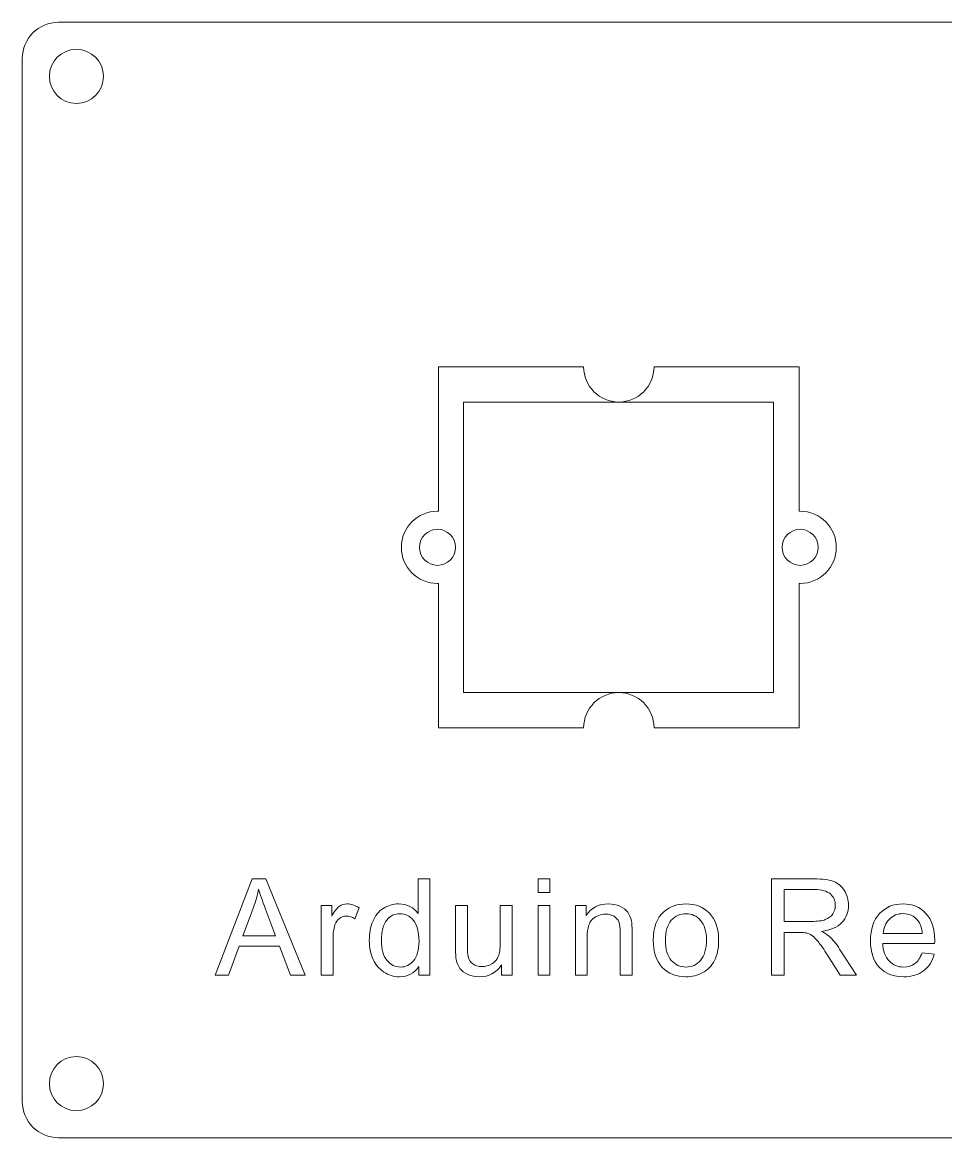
# Model space of a CAD drawing. Header units: millimetres. Extents: x -85 to 118, y -24 to 38.
# Drawn here: x 18 to 69.2, y -23.7 to 38.1 of the extents above; entities that cross this region are included whole.
import ezdxf

# ---------------------------------------------------------------- set-up
doc = ezdxf.new("R2010")
doc.units = ezdxf.units.MM
doc.header["$MEASUREMENT"] = 0
doc.layers.add('layer 1', color=7, linetype='Continuous')

msp = doc.modelspace()

# ---------------------------------------------------------------- linework, layer by layer
at = {"layer": 'layer 1', "color": 250, "lineweight": 9}
for points, knots in [([(19.9898, 38.0842), (19.9898, 38.0842), (115.9898, 38.0842), (115.9898, 38.0842), (115.9898, 38.0842), (117.0908, 38.0842), (117.9898, 37.1852), (117.9898, 36.0842), (117.9898, 36.0842), (117.9898, 36.0842), (117.9898, -21.7158), (117.9898, -21.7158), (117.9898, -21.7158), (117.9898, -22.8178), (117.0908, -23.7158), (115.9898, -23.7158), (115.9898, -23.7158), (115.9898, -23.7158), (19.9898, -23.7158), (19.9898, -23.7158), (19.9898, -23.7158), (18.8878, -23.7158), (17.9898, -22.8178), (17.9898, -21.7158), (17.9898, -21.7158), (17.9898, -21.7158), (17.9898, 36.0842), (17.9898, 36.0842), (17.9898, 36.0842), (17.9898, 37.1852), (18.8878, 38.0842), (19.9898, 38.0842)], [0, 0, 0, 0, 0.125, 0.125, 0.125, 0.125, 0.25, 0.25, 0.25, 0.25, 0.375, 0.375, 0.375, 0.375, 0.5, 0.5, 0.5, 0.5, 0.625, 0.625, 0.625, 0.625, 0.75, 0.75, 0.75, 0.75, 0.875, 0.875, 0.875, 0.875, 1, 1, 1, 1]), ([(20.9898, 36.5842), (20.1618, 36.5842), (19.4898, 35.9122), (19.4898, 35.0842), (19.4898, 35.0842), (19.4898, 34.2552), (20.1618, 33.5842), (20.9898, 33.5842), (20.9898, 33.5842), (21.8178, 33.5842), (22.4898, 34.2552), (22.4898, 35.0842), (22.4898, 35.0842), (22.4898, 35.9122), (21.8178, 36.5842), (20.9898, 36.5842)], [0, 0, 0, 0, 0.25, 0.25, 0.25, 0.25, 0.5, 0.5, 0.5, 0.5, 0.75, 0.75, 0.75, 0.75, 1, 1, 1, 1]), ([(59.6078, 0.9452), (59.6078, 0.9452), (59.6078, 17.0452), (59.6078, 17.0452), (59.6078, 17.0452), (59.6078, 17.0452), (42.4378, 17.0452), (42.4378, 17.0452), (42.4378, 17.0452), (42.4378, 17.0452), (42.4378, 0.9452), (42.4378, 0.9452), (42.4378, 0.9452), (42.4378, 0.9452), (59.6078, 0.9452), (59.6078, 0.9452), (59.6078, 0.9452), (59.6078, 0.9452), (59.6078, 0.9452), (59.6078, 0.9452)], [0, 0, 0, 0, 0.2, 0.2, 0.2, 0.2, 0.4, 0.4, 0.4, 0.4, 0.6, 0.6, 0.6, 0.6, 0.8, 0.8, 0.8, 0.8, 1, 1, 1, 1]), ([(40.9908, 7.9952), (41.5428, 7.9952), (41.9908, 8.4432), (41.9908, 8.9952), (41.9908, 8.9952), (41.9908, 9.5482), (41.5428, 9.9952), (40.9908, 9.9952), (40.9908, 9.9952), (40.4388, 9.9952), (39.9908, 9.5482), (39.9908, 8.9952), (39.9908, 8.9952), (39.9908, 8.4432), (40.4388, 7.9952), (40.9908, 7.9952)], [0, 0, 0, 0, 0.25, 0.25, 0.25, 0.25, 0.5, 0.5, 0.5, 0.5, 0.75, 0.75, 0.75, 0.75, 1, 1, 1, 1]), ([(61.0898, 7.9952), (60.5378, 7.9952), (60.0898, 8.4432), (60.0898, 8.9952), (60.0898, 8.9952), (60.0898, 9.5482), (60.5378, 9.9952), (61.0898, 9.9952), (61.0898, 9.9952), (61.6418, 9.9952), (62.0898, 9.5482), (62.0898, 8.9952), (62.0898, 8.9952), (62.0898, 8.4432), (61.6418, 7.9952), (61.0898, 7.9952)], [0, 0, 0, 0, 0.25, 0.25, 0.25, 0.25, 0.5, 0.5, 0.5, 0.5, 0.75, 0.75, 0.75, 0.75, 1, 1, 1, 1]), ([(20.9898, -19.2158), (20.1618, -19.2158), (19.4898, -19.8878), (19.4898, -20.7158), (19.4898, -20.7158), (19.4898, -21.5448), (20.1618, -22.2158), (20.9898, -22.2158), (20.9898, -22.2158), (21.8178, -22.2158), (22.4898, -21.5448), (22.4898, -20.7158), (22.4898, -20.7158), (22.4898, -19.8878), (21.8178, -19.2158), (20.9898, -19.2158)], [0, 0, 0, 0, 0.25, 0.25, 0.25, 0.25, 0.5, 0.5, 0.5, 0.5, 0.75, 0.75, 0.75, 0.75, 1, 1, 1, 1])]:
    msp.add_open_spline(points, degree=3, knots=knots, dxfattribs=at)
for points in [[(20.9898, 36.5842), (20.9898, 36.5842), (20.9898, 36.5842), (20.9898, 36.5842)], [(20.9898, 36.5842), (20.9898, 36.5842), (20.9898, 36.5842), (20.9898, 36.5842)], [(19.4898, 35.0842), (19.4898, 35.0842), (19.4898, 35.0842), (19.4898, 35.0842)], [(22.4898, 35.0842), (22.4898, 35.0842), (22.4898, 35.0842), (22.4898, 35.0842)], [(20.9898, 33.5842), (20.9898, 33.5842), (20.9898, 33.5842), (20.9898, 33.5842)], [(20.9898, -19.2158), (20.9898, -19.2158), (20.9898, -19.2158), (20.9898, -19.2158)], [(20.9898, -19.2158), (20.9898, -19.2158), (20.9898, -19.2158), (20.9898, -19.2158)], [(19.4898, -20.7158), (19.4898, -20.7158), (19.4898, -20.7158), (19.4898, -20.7158)], [(22.4898, -20.7158), (22.4898, -20.7158), (22.4898, -20.7158), (22.4898, -20.7158)], [(20.9898, -22.2158), (20.9898, -22.2158), (20.9898, -22.2158), (20.9898, -22.2158)]]:
    msp.add_open_spline(points, degree=3, dxfattribs=at)
at = {"layer": 'layer 1', "color": 22, "lineweight": 9}
msp.add_open_spline([(61.0898, 6.9952), (61.0898, 6.9952), (61.0408, 6.9962), (61.0408, 6.9962), (61.0408, 6.9962), (61.0408, 6.9962), (61.0408, -1.0048), (61.0408, -1.0048), (61.0408, -1.0048), (61.0408, -1.0048), (52.9908, -1.0048), (52.9908, -1.0048), (52.9908, -1.0048), (52.9908, 0.0722), (52.1168, 0.9452), (51.0408, 0.9452), (51.0408, 0.9452), (49.9638, 0.9452), (49.0908, 0.0722), (49.0908, -1.0048), (49.0908, -1.0048), (49.0908, -1.0048), (41.0408, -1.0048), (41.0408, -1.0048), (41.0408, -1.0048), (41.0408, -1.0048), (41.0408, 6.9962), (41.0408, 6.9962), (41.0408, 6.9962), (41.0408, 6.9962), (40.9908, 6.9952), (40.9908, 6.9952), (40.9908, 6.9952), (39.8858, 6.9952), (38.9908, 7.8912), (38.9908, 8.9952), (38.9908, 8.9952), (38.9908, 10.1002), (39.8858, 10.9952), (40.9908, 10.9952), (40.9908, 10.9952), (40.9908, 10.9952), (41.0408, 10.9952), (41.0408, 10.9952), (41.0408, 10.9952), (41.0408, 10.9952), (41.0408, 18.9952), (41.0408, 18.9952), (41.0408, 18.9952), (41.0408, 18.9952), (49.0908, 18.9952), (49.0908, 18.9952), (49.0908, 18.9952), (49.0908, 17.9192), (49.9638, 17.0452), (51.0408, 17.0452), (51.0408, 17.0452), (52.1168, 17.0452), (52.9908, 17.9192), (52.9908, 18.9952), (52.9908, 18.9952), (52.9908, 18.9952), (61.0408, 18.9952), (61.0408, 18.9952), (61.0408, 18.9952), (61.0408, 18.9952), (61.0408, 10.9952), (61.0408, 10.9952), (61.0408, 10.9952), (61.0408, 10.9952), (61.0898, 10.9952), (61.0898, 10.9952), (61.0898, 10.9952), (62.1938, 10.9952), (63.0908, 10.1002), (63.0908, 8.9952), (63.0908, 8.9952), (63.0908, 7.8912), (62.1938, 6.9952), (61.0898, 6.9952)], degree=3, knots=[0, 0, 0, 0, 0.05, 0.05, 0.05, 0.05, 0.1, 0.1, 0.1, 0.1, 0.15, 0.15, 0.15, 0.15, 0.2, 0.2, 0.2, 0.2, 0.25, 0.25, 0.25, 0.25, 0.3, 0.3, 0.3, 0.3, 0.35, 0.35, 0.35, 0.35, 0.4, 0.4, 0.4, 0.4, 0.45, 0.45, 0.45, 0.45, 0.5, 0.5, 0.5, 0.5, 0.55, 0.55, 0.55, 0.55, 0.6, 0.6, 0.6, 0.6, 0.65, 0.65, 0.65, 0.65, 0.7, 0.7, 0.7, 0.7, 0.75, 0.75, 0.75, 0.75, 0.8, 0.8, 0.8, 0.8, 0.85, 0.85, 0.85, 0.85, 0.9, 0.9, 0.9, 0.9, 0.95, 0.95, 0.95, 0.95, 1, 1, 1, 1], dxfattribs=at)
at = {"layer": 'layer 1', "color": 1, "lineweight": 9}
for points, knots in [([(28.6716, -14.7128), (28.6716, -14.7128), (30.7204, -9.3798), (30.7204, -9.3798), (30.7204, -9.3798), (30.7204, -9.3798), (31.4803, -9.3798), (31.4803, -9.3798), (31.4803, -9.3798), (31.4803, -9.3798), (33.6631, -14.7128), (33.6631, -14.7128), (33.6631, -14.7128), (33.6631, -14.7128), (32.8585, -14.7128), (32.8585, -14.7128), (32.8585, -14.7128), (32.8585, -14.7128), (32.2365, -13.0974), (32.2365, -13.0974), (32.2365, -13.0974), (32.2365, -13.0974), (30.0064, -13.0974), (30.0064, -13.0974), (30.0064, -13.0974), (30.0064, -13.0974), (29.4216, -14.7128), (29.4216, -14.7128), (29.4216, -14.7128), (29.4216, -14.7128), (28.6716, -14.7128), (28.6716, -14.7128)], [0, 0, 0, 0, 0.125, 0.125, 0.125, 0.125, 0.25, 0.25, 0.25, 0.25, 0.375, 0.375, 0.375, 0.375, 0.5, 0.5, 0.5, 0.5, 0.625, 0.625, 0.625, 0.625, 0.75, 0.75, 0.75, 0.75, 0.875, 0.875, 0.875, 0.875, 1, 1, 1, 1]), ([(39.9583, -14.7128), (39.9583, -14.7128), (39.9583, -14.2248), (39.9583, -14.2248), (39.9583, -14.2248), (39.7137, -14.6085), (39.3536, -14.7997), (38.878, -14.7997), (38.878, -14.7997), (38.5701, -14.7997), (38.287, -14.7153), (38.0287, -14.5452), (38.0287, -14.5452), (37.7705, -14.3763), (37.5706, -14.1391), (37.4278, -13.8337), (37.4278, -13.8337), (37.2862, -13.5295), (37.2154, -13.1806), (37.2154, -12.7845), (37.2154, -12.7845), (37.2154, -12.3996), (37.28, -12.0494), (37.4079, -11.7353), (37.4079, -11.7353), (37.537, -11.4211), (37.7295, -11.1803), (37.9865, -11.0139), (37.9865, -11.0139), (38.2435, -10.8462), (38.5316, -10.7618), (38.8495, -10.7618), (38.8495, -10.7618), (39.0817, -10.7618), (39.289, -10.8115), (39.4703, -10.9096), (39.4703, -10.9096), (39.6528, -11.0077), (39.8006, -11.1356), (39.9148, -11.2932), (39.9148, -11.2932), (39.9148, -11.2932), (39.9148, -9.3798), (39.9148, -9.3798), (39.9148, -9.3798), (39.9148, -9.3798), (40.5655, -9.3798), (40.5655, -9.3798), (40.5655, -9.3798), (40.5655, -9.3798), (40.5655, -14.7128), (40.5655, -14.7128), (40.5655, -14.7128), (40.5655, -14.7128), (39.9583, -14.7128), (39.9583, -14.7128)], [0, 0, 0, 0, 0.0714286, 0.0714286, 0.0714286, 0.0714286, 0.1428571, 0.1428571, 0.1428571, 0.1428571, 0.2142857, 0.2142857, 0.2142857, 0.2142857, 0.2857143, 0.2857143, 0.2857143, 0.2857143, 0.3571429, 0.3571429, 0.3571429, 0.3571429, 0.4285714, 0.4285714, 0.4285714, 0.4285714, 0.5, 0.5, 0.5, 0.5, 0.5714286, 0.5714286, 0.5714286, 0.5714286, 0.6428571, 0.6428571, 0.6428571, 0.6428571, 0.7142857, 0.7142857, 0.7142857, 0.7142857, 0.7857143, 0.7857143, 0.7857143, 0.7857143, 0.8571429, 0.8571429, 0.8571429, 0.8571429, 0.9285714, 0.9285714, 0.9285714, 0.9285714, 1, 1, 1, 1]), ([(46.5699, -10.1335), (46.5699, -10.1335), (46.5699, -9.3798), (46.5699, -9.3798), (46.5699, -9.3798), (46.5699, -9.3798), (47.2255, -9.3798), (47.2255, -9.3798), (47.2255, -9.3798), (47.2255, -9.3798), (47.2255, -10.1335), (47.2255, -10.1335), (47.2255, -10.1335), (47.2255, -10.1335), (46.5699, -10.1335), (46.5699, -10.1335)], [0, 0, 0, 0, 0.25, 0.25, 0.25, 0.25, 0.5, 0.5, 0.5, 0.5, 0.75, 0.75, 0.75, 0.75, 1, 1, 1, 1]), ([(59.5016, -14.7128), (59.5016, -14.7128), (59.5016, -9.3798), (59.5016, -9.3798), (59.5016, -9.3798), (59.5016, -9.3798), (61.8657, -9.3798), (61.8657, -9.3798), (61.8657, -9.3798), (62.3413, -9.3798), (62.7026, -9.4283), (62.9497, -9.5239), (62.9497, -9.5239), (63.1968, -9.6195), (63.3942, -9.7883), (63.5432, -10.0305), (63.5432, -10.0305), (63.691, -10.2738), (63.7642, -10.542), (63.7642, -10.8351), (63.7642, -10.8351), (63.7642, -11.2138), (63.6425, -11.5316), (63.3967, -11.7912), (63.3967, -11.7912), (63.1521, -12.0507), (62.7734, -12.2158), (62.2618, -12.2866), (62.2618, -12.2866), (62.4493, -12.376), (62.5908, -12.4641), (62.6877, -12.5523), (62.6877, -12.5523), (62.8938, -12.741), (63.0887, -12.9782), (63.2738, -13.2613), (63.2738, -13.2613), (63.2738, -13.2613), (64.2013, -14.7128), (64.2013, -14.7128), (64.2013, -14.7128), (64.2013, -14.7128), (63.3135, -14.7128), (63.3135, -14.7128), (63.3135, -14.7128), (63.3135, -14.7128), (62.6082, -13.6027), (62.6082, -13.6027), (62.6082, -13.6027), (62.4021, -13.2836), (62.232, -13.0378), (62.0979, -12.8689), (62.0979, -12.8689), (61.965, -12.6988), (61.8458, -12.5796), (61.7403, -12.5126), (61.7403, -12.5126), (61.6348, -12.4443), (61.528, -12.3971), (61.4187, -12.3698), (61.4187, -12.3698), (61.338, -12.3536), (61.2076, -12.3449), (61.0251, -12.3449), (61.0251, -12.3449), (61.0251, -12.3449), (60.2068, -12.3449), (60.2068, -12.3449), (60.2068, -12.3449), (60.2068, -12.3449), (60.2068, -14.7128), (60.2068, -14.7128), (60.2068, -14.7128), (60.2068, -14.7128), (59.5016, -14.7128), (59.5016, -14.7128)], [0, 0, 0, 0, 0.0526316, 0.0526316, 0.0526316, 0.0526316, 0.1052632, 0.1052632, 0.1052632, 0.1052632, 0.1578947, 0.1578947, 0.1578947, 0.1578947, 0.2105263, 0.2105263, 0.2105263, 0.2105263, 0.2631579, 0.2631579, 0.2631579, 0.2631579, 0.3157895, 0.3157895, 0.3157895, 0.3157895, 0.3684211, 0.3684211, 0.3684211, 0.3684211, 0.4210526, 0.4210526, 0.4210526, 0.4210526, 0.4736842, 0.4736842, 0.4736842, 0.4736842, 0.5263158, 0.5263158, 0.5263158, 0.5263158, 0.5789474, 0.5789474, 0.5789474, 0.5789474, 0.6315789, 0.6315789, 0.6315789, 0.6315789, 0.6842105, 0.6842105, 0.6842105, 0.6842105, 0.7368421, 0.7368421, 0.7368421, 0.7368421, 0.7894737, 0.7894737, 0.7894737, 0.7894737, 0.8421053, 0.8421053, 0.8421053, 0.8421053, 0.8947368, 0.8947368, 0.8947368, 0.8947368, 0.9473684, 0.9473684, 0.9473684, 0.9473684, 1, 1, 1, 1]), ([(30.2101, -12.5225), (30.2101, -12.5225), (32.0192, -12.5225), (32.0192, -12.5225), (32.0192, -12.5225), (32.0192, -12.5225), (31.4617, -11.0462), (31.4617, -11.0462), (31.4617, -11.0462), (31.2928, -10.5979), (31.1661, -10.2291), (31.0842, -9.9398), (31.0842, -9.9398), (31.0159, -10.2825), (30.9203, -10.6215), (30.7961, -10.9592), (30.7961, -10.9592), (30.7961, -10.9592), (30.2101, -12.5225), (30.2101, -12.5225)], [0, 0, 0, 0, 0.2, 0.2, 0.2, 0.2, 0.4, 0.4, 0.4, 0.4, 0.6, 0.6, 0.6, 0.6, 0.8, 0.8, 0.8, 0.8, 1, 1, 1, 1]), ([(60.2068, -11.734), (60.2068, -11.734), (61.7242, -11.734), (61.7242, -11.734), (61.7242, -11.734), (62.0457, -11.734), (62.299, -11.7005), (62.4803, -11.6335), (62.4803, -11.6335), (62.6629, -11.5664), (62.8007, -11.4596), (62.895, -11.3131), (62.895, -11.3131), (62.9894, -11.1666), (63.0366, -11.0077), (63.0366, -10.8351), (63.0366, -10.8351), (63.0366, -10.583), (62.946, -10.3757), (62.7622, -10.213), (62.7622, -10.213), (62.5797, -10.0503), (62.2904, -9.9696), (61.8943, -9.9696), (61.8943, -9.9696), (61.8943, -9.9696), (60.2068, -9.9696), (60.2068, -9.9696), (60.2068, -9.9696), (60.2068, -9.9696), (60.2068, -11.734), (60.2068, -11.734)], [0, 0, 0, 0, 0.125, 0.125, 0.125, 0.125, 0.25, 0.25, 0.25, 0.25, 0.375, 0.375, 0.375, 0.375, 0.5, 0.5, 0.5, 0.5, 0.625, 0.625, 0.625, 0.625, 0.75, 0.75, 0.75, 0.75, 0.875, 0.875, 0.875, 0.875, 1, 1, 1, 1]), ([(34.5503, -14.7128), (34.5503, -14.7128), (34.5503, -10.85), (34.5503, -10.85), (34.5503, -10.85), (34.5503, -10.85), (35.1388, -10.85), (35.1388, -10.85), (35.1388, -10.85), (35.1388, -10.85), (35.1388, -11.4348), (35.1388, -11.4348), (35.1388, -11.4348), (35.289, -11.1616), (35.4281, -10.9803), (35.556, -10.8934), (35.556, -10.8934), (35.6827, -10.8065), (35.823, -10.7618), (35.9757, -10.7618), (35.9757, -10.7618), (36.1967, -10.7618), (36.4202, -10.8326), (36.6487, -10.9729), (36.6487, -10.9729), (36.6487, -10.9729), (36.4227, -11.5813), (36.4227, -11.5813), (36.4227, -11.5813), (36.2638, -11.4857), (36.1036, -11.4385), (35.9434, -11.4385), (35.9434, -11.4385), (35.7994, -11.4385), (35.6715, -11.482), (35.5572, -11.5677), (35.5572, -11.5677), (35.443, -11.6546), (35.3623, -11.7738), (35.3139, -11.9265), (35.3139, -11.9265), (35.2406, -12.1587), (35.2046, -12.4132), (35.2046, -12.6901), (35.2046, -12.6901), (35.2046, -12.6901), (35.2046, -14.7128), (35.2046, -14.7128), (35.2046, -14.7128), (35.2046, -14.7128), (34.5503, -14.7128), (34.5503, -14.7128)], [0, 0, 0, 0, 0.0769231, 0.0769231, 0.0769231, 0.0769231, 0.1538462, 0.1538462, 0.1538462, 0.1538462, 0.2307692, 0.2307692, 0.2307692, 0.2307692, 0.3076923, 0.3076923, 0.3076923, 0.3076923, 0.3846154, 0.3846154, 0.3846154, 0.3846154, 0.4615385, 0.4615385, 0.4615385, 0.4615385, 0.5384615, 0.5384615, 0.5384615, 0.5384615, 0.6153846, 0.6153846, 0.6153846, 0.6153846, 0.6923077, 0.6923077, 0.6923077, 0.6923077, 0.7692308, 0.7692308, 0.7692308, 0.7692308, 0.8461538, 0.8461538, 0.8461538, 0.8461538, 0.9230769, 0.9230769, 0.9230769, 0.9230769, 1, 1, 1, 1]), ([(44.5418, -14.7128), (44.5418, -14.7128), (44.5418, -14.1454), (44.5418, -14.1454), (44.5418, -14.1454), (44.24, -14.5824), (43.8315, -14.7997), (43.315, -14.7997), (43.315, -14.7997), (43.0878, -14.7997), (42.8742, -14.7563), (42.6768, -14.6693), (42.6768, -14.6693), (42.4794, -14.5824), (42.3328, -14.4719), (42.2372, -14.3403), (42.2372, -14.3403), (42.1404, -14.2074), (42.0733, -14.046), (42.0348, -13.8548), (42.0348, -13.8548), (42.0088, -13.7257), (41.9951, -13.522), (41.9951, -13.2427), (41.9951, -13.2427), (41.9951, -13.2427), (41.9951, -10.85), (41.9951, -10.85), (41.9951, -10.85), (41.9951, -10.85), (42.6495, -10.85), (42.6495, -10.85), (42.6495, -10.85), (42.6495, -10.85), (42.6495, -12.9918), (42.6495, -12.9918), (42.6495, -12.9918), (42.6495, -13.3345), (42.6631, -13.5643), (42.6892, -13.6835), (42.6892, -13.6835), (42.7314, -13.856), (42.8183, -13.9901), (42.9512, -14.0895), (42.9512, -14.0895), (43.0853, -14.1876), (43.2504, -14.236), (43.4466, -14.236), (43.4466, -14.236), (43.6428, -14.236), (43.8266, -14.1863), (43.9992, -14.0858), (43.9992, -14.0858), (44.1717, -13.9852), (44.2934, -13.8474), (44.3642, -13.6748), (44.3642, -13.6748), (44.4362, -13.5009), (44.4722, -13.2489), (44.4722, -12.9198), (44.4722, -12.9198), (44.4722, -12.9198), (44.4722, -10.85), (44.4722, -10.85), (44.4722, -10.85), (44.4722, -10.85), (45.1266, -10.85), (45.1266, -10.85), (45.1266, -10.85), (45.1266, -10.85), (45.1266, -14.7128), (45.1266, -14.7128), (45.1266, -14.7128), (45.1266, -14.7128), (44.5418, -14.7128), (44.5418, -14.7128)], [0, 0, 0, 0, 0.0526316, 0.0526316, 0.0526316, 0.0526316, 0.1052632, 0.1052632, 0.1052632, 0.1052632, 0.1578947, 0.1578947, 0.1578947, 0.1578947, 0.2105263, 0.2105263, 0.2105263, 0.2105263, 0.2631579, 0.2631579, 0.2631579, 0.2631579, 0.3157895, 0.3157895, 0.3157895, 0.3157895, 0.3684211, 0.3684211, 0.3684211, 0.3684211, 0.4210526, 0.4210526, 0.4210526, 0.4210526, 0.4736842, 0.4736842, 0.4736842, 0.4736842, 0.5263158, 0.5263158, 0.5263158, 0.5263158, 0.5789474, 0.5789474, 0.5789474, 0.5789474, 0.6315789, 0.6315789, 0.6315789, 0.6315789, 0.6842105, 0.6842105, 0.6842105, 0.6842105, 0.7368421, 0.7368421, 0.7368421, 0.7368421, 0.7894737, 0.7894737, 0.7894737, 0.7894737, 0.8421053, 0.8421053, 0.8421053, 0.8421053, 0.8947368, 0.8947368, 0.8947368, 0.8947368, 0.9473684, 0.9473684, 0.9473684, 0.9473684, 1, 1, 1, 1]), ([(46.5699, -14.7128), (46.5699, -14.7128), (46.5699, -10.85), (46.5699, -10.85), (46.5699, -10.85), (46.5699, -10.85), (47.2255, -10.85), (47.2255, -10.85), (47.2255, -10.85), (47.2255, -10.85), (47.2255, -14.7128), (47.2255, -14.7128), (47.2255, -14.7128), (47.2255, -14.7128), (46.5699, -14.7128), (46.5699, -14.7128)], [0, 0, 0, 0, 0.25, 0.25, 0.25, 0.25, 0.5, 0.5, 0.5, 0.5, 0.75, 0.75, 0.75, 0.75, 1, 1, 1, 1]), ([(48.6365, -14.7128), (48.6365, -14.7128), (48.6365, -10.85), (48.6365, -10.85), (48.6365, -10.85), (48.6365, -10.85), (49.2251, -10.85), (49.2251, -10.85), (49.2251, -10.85), (49.2251, -10.85), (49.2251, -11.3988), (49.2251, -11.3988), (49.2251, -11.3988), (49.5094, -10.9741), (49.9191, -10.7618), (50.4543, -10.7618), (50.4543, -10.7618), (50.6877, -10.7618), (50.9013, -10.804), (51.0962, -10.8872), (51.0962, -10.8872), (51.2924, -10.9717), (51.4377, -11.0809), (51.5346, -11.2175), (51.5346, -11.2175), (51.6326, -11.3528), (51.6997, -11.5143), (51.7394, -11.7005), (51.7394, -11.7005), (51.763, -11.8222), (51.7754, -12.0345), (51.7754, -12.3375), (51.7754, -12.3375), (51.7754, -12.3375), (51.7754, -14.7128), (51.7754, -14.7128), (51.7754, -14.7128), (51.7754, -14.7128), (51.1198, -14.7128), (51.1198, -14.7128), (51.1198, -14.7128), (51.1198, -14.7128), (51.1198, -12.3623), (51.1198, -12.3623), (51.1198, -12.3623), (51.1198, -12.0966), (51.095, -11.8967), (51.0441, -11.7638), (51.0441, -11.7638), (50.9932, -11.6322), (50.9025, -11.5267), (50.7734, -11.4485), (50.7734, -11.4485), (50.643, -11.369), (50.4916, -11.3293), (50.3165, -11.3293), (50.3165, -11.3293), (50.0371, -11.3293), (49.7975, -11.4187), (49.5938, -11.595), (49.5938, -11.595), (49.3914, -11.7725), (49.2909, -12.1078), (49.2909, -12.6032), (49.2909, -12.6032), (49.2909, -12.6032), (49.2909, -14.7128), (49.2909, -14.7128), (49.2909, -14.7128), (49.2909, -14.7128), (48.6365, -14.7128), (48.6365, -14.7128)], [0, 0, 0, 0, 0.0555556, 0.0555556, 0.0555556, 0.0555556, 0.1111111, 0.1111111, 0.1111111, 0.1111111, 0.1666667, 0.1666667, 0.1666667, 0.1666667, 0.2222222, 0.2222222, 0.2222222, 0.2222222, 0.2777778, 0.2777778, 0.2777778, 0.2777778, 0.3333333, 0.3333333, 0.3333333, 0.3333333, 0.3888889, 0.3888889, 0.3888889, 0.3888889, 0.4444444, 0.4444444, 0.4444444, 0.4444444, 0.5, 0.5, 0.5, 0.5, 0.5555556, 0.5555556, 0.5555556, 0.5555556, 0.6111111, 0.6111111, 0.6111111, 0.6111111, 0.6666667, 0.6666667, 0.6666667, 0.6666667, 0.7222222, 0.7222222, 0.7222222, 0.7222222, 0.7777778, 0.7777778, 0.7777778, 0.7777778, 0.8333333, 0.8333333, 0.8333333, 0.8333333, 0.8888889, 0.8888889, 0.8888889, 0.8888889, 0.9444444, 0.9444444, 0.9444444, 0.9444444, 1, 1, 1, 1]), ([(52.9493, -12.7808), (52.9493, -12.0656), (53.148, -11.5354), (53.5465, -11.1914), (53.5465, -11.1914), (53.8781, -10.9058), (54.2828, -10.7618), (54.7609, -10.7618), (54.7609, -10.7618), (55.2923, -10.7618), (55.7269, -10.9356), (56.0634, -11.2846), (56.0634, -11.2846), (56.4011, -11.6322), (56.5688, -12.1127), (56.5688, -12.7261), (56.5688, -12.7261), (56.5688, -13.224), (56.4943, -13.6152), (56.3453, -13.8995), (56.3453, -13.8995), (56.1963, -14.1851), (55.979, -14.4061), (55.6946, -14.5638), (55.6946, -14.5638), (55.409, -14.7215), (55.0986, -14.7997), (54.7609, -14.7997), (54.7609, -14.7997), (54.2208, -14.7997), (53.7837, -14.6271), (53.4497, -14.2795), (53.4497, -14.2795), (53.1157, -13.933), (52.9493, -13.4339), (52.9493, -12.7808)], [0, 0, 0, 0, 0.1111111, 0.1111111, 0.1111111, 0.1111111, 0.2222222, 0.2222222, 0.2222222, 0.2222222, 0.3333333, 0.3333333, 0.3333333, 0.3333333, 0.4444444, 0.4444444, 0.4444444, 0.4444444, 0.5555556, 0.5555556, 0.5555556, 0.5555556, 0.6666667, 0.6666667, 0.6666667, 0.6666667, 0.7777778, 0.7777778, 0.7777778, 0.7777778, 0.8888889, 0.8888889, 0.8888889, 0.8888889, 1, 1, 1, 1]), ([(67.8448, -13.4686), (67.8448, -13.4686), (68.5215, -13.5518), (68.5215, -13.5518), (68.5215, -13.5518), (68.4147, -13.9479), (68.2173, -14.2546), (67.9292, -14.4732), (67.9292, -14.4732), (67.6399, -14.6904), (67.2712, -14.7997), (66.8229, -14.7997), (66.8229, -14.7997), (66.258, -14.7997), (65.8097, -14.6259), (65.4794, -14.2782), (65.4794, -14.2782), (65.1479, -13.9305), (64.9828, -13.4426), (64.9828, -12.8143), (64.9828, -12.8143), (64.9828, -12.1637), (65.1504, -11.6595), (65.4844, -11.3007), (65.4844, -11.3007), (65.8197, -10.9419), (66.253, -10.7618), (66.7869, -10.7618), (66.7869, -10.7618), (67.3034, -10.7618), (67.7256, -10.9381), (68.0522, -11.2895), (68.0522, -11.2895), (68.38, -11.6409), (68.5439, -12.1363), (68.5439, -12.7733), (68.5439, -12.7733), (68.5439, -12.813), (68.5426, -12.8714), (68.5401, -12.9484), (68.5401, -12.9484), (68.5401, -12.9484), (65.6595, -12.9484), (65.6595, -12.9484), (65.6595, -12.9484), (65.6831, -13.373), (65.8035, -13.6984), (66.0196, -13.9231), (66.0196, -13.9231), (66.2356, -14.1491), (66.5038, -14.2621), (66.8266, -14.2621), (66.8266, -14.2621), (67.0663, -14.2621), (67.2712, -14.1987), (67.4413, -14.0721), (67.4413, -14.0721), (67.6114, -13.9467), (67.7455, -13.7455), (67.8448, -13.4686)], [0, 0, 0, 0, 0.0666667, 0.0666667, 0.0666667, 0.0666667, 0.1333333, 0.1333333, 0.1333333, 0.1333333, 0.2, 0.2, 0.2, 0.2, 0.2666667, 0.2666667, 0.2666667, 0.2666667, 0.3333333, 0.3333333, 0.3333333, 0.3333333, 0.4, 0.4, 0.4, 0.4, 0.4666667, 0.4666667, 0.4666667, 0.4666667, 0.5333333, 0.5333333, 0.5333333, 0.5333333, 0.6, 0.6, 0.6, 0.6, 0.6666667, 0.6666667, 0.6666667, 0.6666667, 0.7333333, 0.7333333, 0.7333333, 0.7333333, 0.8, 0.8, 0.8, 0.8, 0.8666667, 0.8666667, 0.8666667, 0.8666667, 0.9333333, 0.9333333, 0.9333333, 0.9333333, 1, 1, 1, 1]), ([(37.8884, -12.7845), (37.8884, -13.2799), (37.9927, -13.6499), (38.2013, -13.8945), (38.2013, -13.8945), (38.4099, -14.1391), (38.6558, -14.2621), (38.9401, -14.2621), (38.9401, -14.2621), (39.2257, -14.2621), (39.4691, -14.1441), (39.669, -13.9107), (39.669, -13.9107), (39.8689, -13.6772), (39.9695, -13.3196), (39.9695, -12.8391), (39.9695, -12.8391), (39.9695, -12.3102), (39.8676, -11.9228), (39.664, -11.6757), (39.664, -11.6757), (39.4604, -11.4273), (39.2096, -11.3044), (38.9103, -11.3044), (38.9103, -11.3044), (38.6198, -11.3044), (38.3764, -11.4236), (38.1815, -11.6608), (38.1815, -11.6608), (37.9865, -11.8979), (37.8884, -12.2729), (37.8884, -12.7845)], [0, 0, 0, 0, 0.125, 0.125, 0.125, 0.125, 0.25, 0.25, 0.25, 0.25, 0.375, 0.375, 0.375, 0.375, 0.5, 0.5, 0.5, 0.5, 0.625, 0.625, 0.625, 0.625, 0.75, 0.75, 0.75, 0.75, 0.875, 0.875, 0.875, 0.875, 1, 1, 1, 1]), ([(53.6223, -12.7808), (53.6223, -13.2762), (53.7303, -13.6462), (53.9464, -13.8921), (53.9464, -13.8921), (54.1624, -14.1391), (54.4343, -14.2621), (54.7609, -14.2621), (54.7609, -14.2621), (55.0862, -14.2621), (55.3569, -14.1379), (55.5729, -13.8908), (55.5729, -13.8908), (55.7877, -13.6437), (55.8958, -13.2663), (55.8958, -12.7597), (55.8958, -12.7597), (55.8958, -12.2816), (55.7877, -11.919), (55.5705, -11.6732), (55.5705, -11.6732), (55.3532, -11.4273), (55.0837, -11.3044), (54.7609, -11.3044), (54.7609, -11.3044), (54.4343, -11.3044), (54.1624, -11.4273), (53.9464, -11.672), (53.9464, -11.672), (53.7303, -11.9166), (53.6223, -12.2866), (53.6223, -12.7808)], [0, 0, 0, 0, 0.125, 0.125, 0.125, 0.125, 0.25, 0.25, 0.25, 0.25, 0.375, 0.375, 0.375, 0.375, 0.5, 0.5, 0.5, 0.5, 0.625, 0.625, 0.625, 0.625, 0.75, 0.75, 0.75, 0.75, 0.875, 0.875, 0.875, 0.875, 1, 1, 1, 1]), ([(65.6955, -12.4095), (65.6955, -12.4095), (67.8523, -12.4095), (67.8523, -12.4095), (67.8523, -12.4095), (67.8237, -12.0854), (67.7405, -11.8408), (67.6052, -11.6794), (67.6052, -11.6794), (67.3966, -11.4273), (67.1259, -11.3007), (66.7944, -11.3007), (66.7944, -11.3007), (66.4939, -11.3007), (66.2406, -11.4013), (66.0357, -11.6024), (66.0357, -11.6024), (65.8308, -11.8036), (65.7178, -12.073), (65.6955, -12.4095)], [0, 0, 0, 0, 0.2, 0.2, 0.2, 0.2, 0.4, 0.4, 0.4, 0.4, 0.6, 0.6, 0.6, 0.6, 0.8, 0.8, 0.8, 0.8, 1, 1, 1, 1])]:
    msp.add_open_spline(points, degree=3, knots=knots, dxfattribs=at)

doc.saveas('drawing.dxf')
